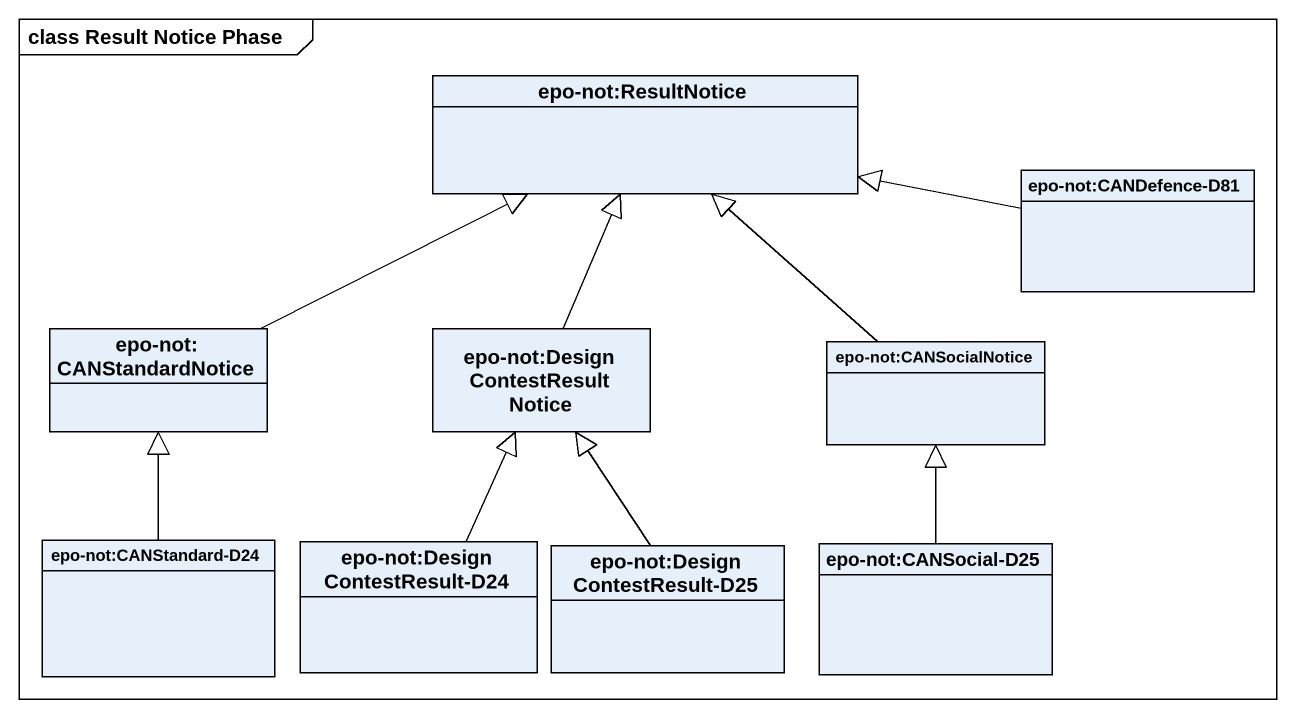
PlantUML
@startuml
mainframe class Result Notice Phase
hide circle
hide empty members
class "epo-not:ResultNotice" as epo_not_ResultNotice
class "epo-not:CANDefence-D81" as epo_not_CANDefence_D81
class "epo-not:CANStandardNotice" as epo_not_CANStandardNotice
class "epo-not:DesignContestResultNotice" as epo_not_DesignContestResultN
class "epo-not:CANSocialNotice" as epo_not_CANSocialNotice
class "epo-not:CANStandard-D24" as epo_not_CANStandard_D24
class "epo-not:DesignContestResult-D24" as epo_not_DesignContestResult
class "epo-not:DesignContestResult-D25" as epo_not_DesignContestResult_2
class "epo-not:CANSocial-D25" as epo_not_CANSocial_D25
epo_not_CANDefence_D81 -left-|> epo_not_ResultNotice
epo_not_CANStandardNotice -right-|> epo_not_ResultNotice
epo_not_DesignContestResultN -up-|> epo_not_ResultNotice
epo_not_CANSocialNotice -up-|> epo_not_ResultNotice
epo_not_CANStandard_D24 -up-|> epo_not_CANStandardNotice
epo_not_DesignContestResult -up-|> epo_not_DesignContestResultN
epo_not_DesignContestResult_2 -up-|> epo_not_DesignContestResultN
epo_not_CANSocial_D25 -up-|> epo_not_CANSocialNotice
@enduml
